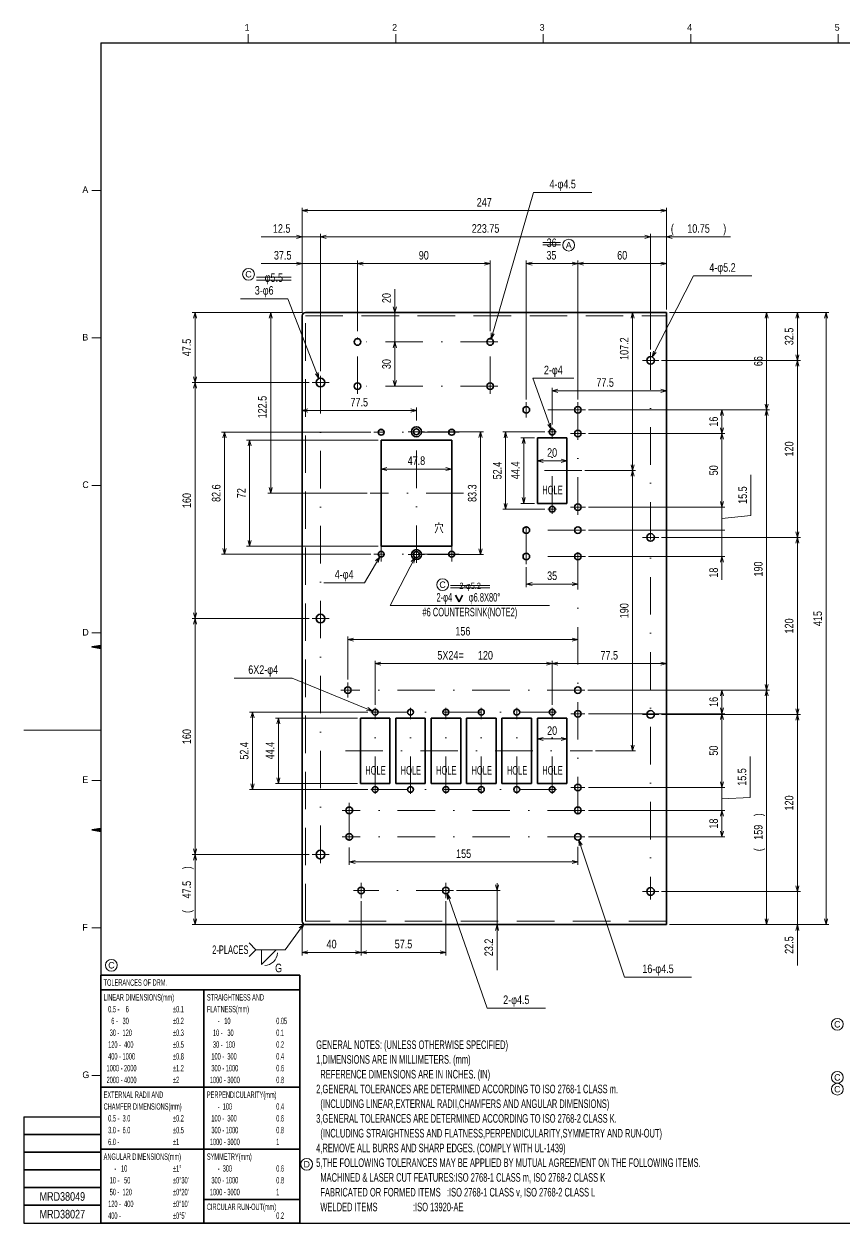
# Model space of a CAD drawing. Header units: millimetres. Extents: x 7 to 587, y 2 to 418.
# Drawn here: x 7 to 285, y 10 to 416.4 of the extents above; entities that cross this region are included whole.
import ezdxf
from ezdxf.enums import TextEntityAlignment as Align

# ---------------------------------------------------------------- set-up
doc = ezdxf.new("R2010")
doc.units = ezdxf.units.MM
doc.linetypes.add('DASHDOT', pattern=[25.3, 12.7, -6.3, 0, -6.3])
doc.linetypes.add('DASHED', pattern=[19, 12.7, -6.3])
for name, color, linetype in [('GR1_01', 7, 'Continuous'), ('GR1_02', 7, 'Continuous'), ('GR1_05', 7, 'Continuous'), ('図面枠C7M', 7, 'Continuous'), ('表題、部品表_Layer1', 7, 'Continuous')]:
    doc.layers.add(name, color=color, linetype=linetype)
doc.styles.add('HG丸ｺﾞｼｯｸM-PRO', font='')
doc.styles.get('HG丸ｺﾞｼｯｸM-PRO').set_extended_font_data('HG丸ｺﾞｼｯｸM-PRO')

# ---------------------------------------------------------------- blocks, each defined once
blk = doc.blocks.new('BLKF024')
at = {"layer": '図面枠C7M', "color": 3, "linetype": 'Continuous', "lineweight": 35}
for p, q in [((30.067393, 143.236108), (30.09438, 143.263095)), ((30.188706, 143.216), (30.264271, 143.291564)), ((30.310019, 143.195891), (30.434161, 143.320033)), ((30.431331, 143.175782), (30.604052, 143.348503)), ((30.552644, 143.155673), (30.773942, 143.376972)), ((30.673956, 143.135565), (30.943833, 143.405441)), ((30.795269, 143.115456), (31.113723, 143.43391)), ((30.916582, 143.095347), (31.283614, 143.462379)), ((31.037894, 143.075238), (31.453504, 143.490848)), ((31.159207, 143.05513), (31.623395, 143.519317)), ((31.280519, 143.035021), (31.793285, 143.547787)), ((31.401832, 143.014912), (31.963176, 143.576256)), ((31.523145, 142.994803), (32.133066, 143.604725)), ((31.644457, 142.974695), (32.302957, 143.633194)), ((31.76577, 142.954586), (32.472847, 143.661663)), ((31.887082, 142.934477), (32.642738, 143.690132)), ((32.008395, 142.914368), (32.812628, 143.718601)), ((32.129708, 142.894259), (32.982519, 143.747071)), ((32.25102, 142.874151), (33, 143.62313)), ((32.372333, 142.854042), (33, 143.481709)), ((32.493645, 142.833933), (33, 143.340288)), ((32.614958, 142.813824), (33, 143.198866)), ((32.736271, 142.793716), (33, 143.057445)), ((32.857583, 142.773607), (33, 142.916024)), ((32.978896, 142.753498), (33, 142.774602))]:
    blk.add_line(p, q, dxfattribs=at)
blk = doc.blocks.new('BLKF025')
at = {"layer": '図面枠C7M', "color": 3, "linetype": 'Continuous', "lineweight": 35}
for p, q in [((30.067393, 205.236108), (30.09438, 205.263095)), ((30.188706, 205.216), (30.264271, 205.291564)), ((30.310019, 205.195891), (30.434161, 205.320033)), ((30.431331, 205.175782), (30.604052, 205.348503)), ((30.552644, 205.155673), (30.773942, 205.376972)), ((30.673956, 205.135565), (30.943833, 205.405441)), ((30.795269, 205.115456), (31.113723, 205.43391)), ((30.916582, 205.095347), (31.283614, 205.462379)), ((31.037894, 205.075238), (31.453504, 205.490848)), ((31.159207, 205.05513), (31.623395, 205.519317)), ((31.280519, 205.035021), (31.793285, 205.547787)), ((31.401832, 205.014912), (31.963176, 205.576256)), ((31.523145, 204.994803), (32.133066, 205.604725)), ((31.644457, 204.974695), (32.302957, 205.633194)), ((31.76577, 204.954586), (32.472847, 205.661663)), ((31.887082, 204.934477), (32.642738, 205.690132)), ((32.008395, 204.914368), (32.812628, 205.718601)), ((32.129708, 204.894259), (32.982519, 205.747071)), ((32.25102, 204.874151), (33, 205.62313)), ((32.372333, 204.854042), (33, 205.481709)), ((32.493645, 204.833933), (33, 205.340288)), ((32.614958, 204.813824), (33, 205.198866)), ((32.736271, 204.793716), (33, 205.057445)), ((32.857583, 204.773607), (33, 204.916024)), ((32.978896, 204.753498), (33, 204.774602))]:
    blk.add_line(p, q, dxfattribs=at)
blk = doc.blocks.new('BLKF023')
at = {"layer": '図面枠C7M', "color": 4, "linetype": 'Continuous', "lineweight": 13}
for p, q in [((83, 413), (83, 410)), ((133, 413), (133, 410)), ((183, 413), (183, 410)), ((233, 413), (233, 410)), ((283, 413), (283, 410)), ((30, 360), (33, 360)), ((30, 310), (33, 310)), ((30, 260), (33, 260)), ((30, 210), (33, 210)), ((7, 177), (33, 177)), ((30, 160), (33, 160)), ((30, 110), (33, 110)), ((30, 60), (33, 60))]:
    blk.add_line(p, q, dxfattribs=at)
at = {"layer": '図面枠C7M', "color": 2, "linetype": 'Continuous', "lineweight": 25}
for p, q in [((33, 410), (587, 410)), ((33, 410), (33, 10)), ((7, 46), (7, 10)), ((7, 46), (33, 46)), ((7, 10), (587, 10))]:
    blk.add_line(p, q, dxfattribs=at)
at = {"layer": '図面枠C7M', "color": 3, "linetype": 'Continuous', "lineweight": 35}
for p, q in [((33, 205.75), (30, 205.25)), ((30, 205.25), (33, 204.75)), ((33, 143.75), (30, 143.25)), ((30, 143.25), (33, 142.75)), ((7, 40), (33, 40)), ((7, 34), (33, 34)), ((7, 28), (33, 28)), ((7, 22), (33, 22)), ((7, 16), (33, 16))]:
    blk.add_line(p, q, dxfattribs=at)
for name in ['BLKF025', 'BLKF024']:
    blk.add_blockref(name, (0, 0), dxfattribs=at)
at = {"layer": '図面枠C7M', "color": 4, "linetype": 'Continuous', "lineweight": 13, "style": 'HG丸ｺﾞｼｯｸM-PRO'}
for s, width, p in [('1', 1.003994, (81.79, 413.45)), ('2', 1.003994, (131.79, 413.45)), ('3', 1.003994, (181.79, 413.45)), ('4', 1.003994, (231.79, 413.45)), ('5', 1.003994, (281.79, 413.45)), ('A', 1.002405, (26.79, 358.45)), ('B', 1.004704, (26.79, 308.45)), ('D', 1.002334, (26.79, 208.45)), ('E', 1.001589, (26.79, 158.45)), ('F', 0.998986, (26.79, 108.45)), ('G', 1.003714, (26.79, 58.45))]:
    blk.add_text(s, height=2.25, dxfattribs=dict(at, width=width)).set_placement(p, align=Align.BOTTOM_LEFT)
at = {"layer": '図面枠C7M', "color": 3, "linetype": 'Continuous', "lineweight": 35, "style": 'HG丸ｺﾞｼｯｸM-PRO', "width": 1.001214}
blk.add_text('C', height=2.25, dxfattribs=at).set_placement((26.79, 258.45), align=Align.BOTTOM_LEFT)
blk = doc.blocks.new('FXTIP_ARROW_S')
at = {"color": 0, "linetype": 'Continuous', "lineweight": -2}
for q in [(-1, 0), (-0.97, 0.26), (-0.97, -0.26)]:
    blk.add_line((0, 0), q, dxfattribs=at)
blk = doc.blocks.new('FXTIP_ARROW_E')
at = {"color": 0, "linetype": 'Continuous', "lineweight": -2}
for q in [(-1, 0), (-0.97, 0.26), (-0.97, -0.26)]:
    blk.add_line((0, 0), q, dxfattribs=at)
blk = doc.blocks.new('BLKF032')
at = {"layer": 'GR1_02', "color": 4, "linetype": 'Continuous', "lineweight": 13}
for p, q in [((87.52, 102.63), (87.52, 97.63)), ((87.52, 97.63), (92.52, 102.63))]:
    blk.add_line(p, q, dxfattribs=at)
blk.add_arc((88.44, 101.71), 4.44, 271.8605, 358.1395, dxfattribs=at)
blk = doc.blocks.new('BLKF061')
at = {"layer": 'GR1_05', "color": 4, "linetype": 'Continuous', "lineweight": 13}
blk.add_circle((191.65, 341.45), 2, dxfattribs=at)
at = {"layer": 'GR1_05', "color": 4, "linetype": 'Continuous', "lineweight": 13, "style": 'HG丸ｺﾞｼｯｸM-PRO', "width": 1.042301}
blk.add_text('A', height=2.18, dxfattribs=at).set_placement((191.65, 341.45), align=Align.MIDDLE_CENTER)
blk = doc.blocks.new('BLKF063')
at = {"layer": '図面枠C7M', "color": 3, "linetype": 'Continuous', "lineweight": 35}
for p, q in [((33, 94), (100.5, 94)), ((33, 94), (33, 10)), ((100.5, 10), (100.5, 94)), ((33, 89), (100.5, 89)), ((68, 10), (68, 89)), ((33, 56), (68, 56)), ((68, 56), (100.5, 56)), ((33, 35), (68, 35)), ((68, 35), (100.5, 35)), ((68, 18), (100.5, 18)), ((33, 10), (100.5, 10))]:
    blk.add_line(p, q, dxfattribs=at)
at = {"layer": '図面枠C7M', "color": 4, "linetype": 'Continuous', "lineweight": 13, "style": 'HG丸ｺﾞｼｯｸM-PRO'}
for s, height, width, p in [('TOLERANCES OF DRM.', 2.1818, 0.522208, (34, 91.5)), ('LINEAR DIMENSIONS(mm)', 2.1818, 0.521664, (34, 86.5)), ('STRAIGHTNESS AND', 2.1818, 0.521949, (69, 86.5)), (' 0.5 -    6', 2.1818, 0.524049, (35, 82.5)), ('±0.1', 2.182, 0.52198, (57.5, 82.5)), ('FLATNESS(mm)', 2.1818, 0.521994, (69, 82.5)), ('   6 -   30', 2.1818, 0.52397, (35, 78.5)), ('±0.2', 2.182, 0.52198, (57.5, 78.5)), ('     -   10', 2.1818, 0.524651, (70, 78.5)), ('0.05', 2.182, 0.52205, (92.5, 78.5)), ('  30 -  120', 2.1818, 0.522893, (35, 74.5)), ('±0.3', 2.182, 0.52198, (57.5, 74.5)), ('  10 -   30', 2.1818, 0.523391, (70, 74.5)), ('0.1', 2.182, 0.522424, (92.5, 74.5)), (' 120 -  400', 2.1818, 0.52246, (35, 70.5)), ('±0.5', 2.182, 0.52198, (57.5, 70.5)), ('  30 -  100', 2.1818, 0.522893, (70, 70.5)), ('0.2', 2.182, 0.522424, (92.5, 70.5)), (' 400 - 1000', 2.1818, 0.52208, (35, 66.5)), ('±0.8', 2.182, 0.52198, (57.5, 66.5)), (' 100 -  300', 2.1818, 0.52246, (70, 66.5)), ('0.4', 2.182, 0.522424, (92.5, 66.5)), ('1000 - 2000', 2.1818, 0.521744, (35, 62.5)), ('±1.2', 2.182, 0.52198, (57.5, 62.5)), (' 300 - 1000', 2.1818, 0.52208, (70, 62.5)), ('0.6', 2.182, 0.522424, (92.5, 62.5)), ('2000 - 4000', 2.1818, 0.521744, (35, 58.5)), ('±2', 2.182, 0.521216, (57.5, 58.5)), ('1000 - 3000', 2.1818, 0.521744, (70, 58.5)), ('0.8', 2.182, 0.522424, (92.5, 58.5)), ('EXTERNAL RADII AND', 2.1818, 0.522426, (34, 53.5)), ('PERPENDICULARITY(mm)', 2.1818, 0.521822, (69, 53.5)), ('CHAMFER DIMENSIONS(mm)', 2.1818, 0.521615, (34, 49.5)), ('     -  100', 2.1818, 0.52397, (70, 49.5)), ('0.4', 2.182, 0.522424, (92.5, 49.5)), (' 0.5 -  3.0', 2.1818, 0.523514, (35, 45.5)), ('±0.2', 2.182, 0.52198, (57.5, 45.5)), (' 100 -  300', 2.1818, 0.52246, (70, 45.5)), ('0.6', 2.182, 0.522424, (92.5, 45.5)), (' 3.0 -  6.0', 2.1818, 0.523514, (35, 41.5)), ('±0.5', 2.182, 0.52198, (57.5, 41.5)), (' 300 - 1000', 2.1818, 0.52208, (70, 41.5)), ('0.8', 2.182, 0.522424, (92.5, 41.5)), (' 6.0 -', 2.182, 0.523279, (35, 37.5)), ('±1', 2.182, 0.521216, (57.5, 37.5)), ('1000 - 3000', 2.1818, 0.521744, (70, 37.5)), ('1', 2.18, 0.521199, (92.5, 37.5)), ('ANGULAR DIMENSIONS(mm)', 2.1818, 0.521887, (34, 32.5)), ('SYMMETRY(mm)', 2.1818, 0.521222, (69, 32.5)), ('     -   10', 2.1818, 0.524651, (35, 28.5)), ('±1°', 2.182, 0.52122, (57.5, 28.5)), ('     -  300', 2.1818, 0.52397, (70, 28.5)), ('0.6', 2.182, 0.522424, (92.5, 28.5)), ('  10 -   50', 2.1818, 0.523391, (35, 24.5)), ("±0°30'", 2.182, 0.521679, (57.5, 24.5)), (' 300 - 1000', 2.1818, 0.52208, (70, 24.5)), ('0.8', 2.182, 0.522424, (92.5, 24.5)), ('  50 -  120', 2.1818, 0.522893, (35, 20.5)), ("±0°20'", 2.182, 0.521679, (57.5, 20.5)), ('1000 - 3000', 2.1818, 0.521744, (70, 20.5)), ('1', 2.18, 0.521199, (92.5, 20.5)), (' 120 -  400', 2.1818, 0.52246, (35, 16.5)), ("±0°10'", 2.182, 0.521679, (57.5, 16.5)), ('CIRCULAR RUN-OUT(mm)', 2.1818, 0.521639, (69, 15.5)), (' 400 -', 2.182, 0.52234, (35, 12.5)), ("±0°5'", 2.182, 0.521776, (57.5, 12.5)), ('0.2', 2.182, 0.522424, (92.5, 12.5))]:
    blk.add_text(s, height=height, dxfattribs=dict(at, width=width)).set_placement(p, align=Align.MIDDLE_LEFT)
blk = doc.blocks.new('BLKF064')
at = {"layer": '表題、部品表_Layer1', "color": 4, "linetype": 'Continuous', "lineweight": 13}
blk.add_circle((36.64, 97.37), 2, dxfattribs=at)
at = {"layer": '表題、部品表_Layer1', "color": 4, "linetype": 'Continuous', "lineweight": 13, "style": 'HG丸ｺﾞｼｯｸM-PRO', "width": 1.042931}
blk.add_text('C', height=2.18, dxfattribs=at).set_placement((36.64, 97.37), align=Align.MIDDLE_CENTER)
blk = doc.blocks.new('BLKF070')
at = {"layer": '表題、部品表_Layer1', "color": 4, "linetype": 'Continuous', "lineweight": 13}
blk.add_circle((282.7, 77.36), 2, dxfattribs=at)
at = {"layer": '表題、部品表_Layer1', "color": 4, "linetype": 'Continuous', "lineweight": 13, "style": 'HG丸ｺﾞｼｯｸM-PRO', "width": 1.042931}
blk.add_text('C', height=2.18, dxfattribs=at).set_placement((282.7, 77.36), align=Align.MIDDLE_CENTER)
blk = doc.blocks.new('BLKF071')
at = {"layer": '表題、部品表_Layer1', "color": 4, "linetype": 'Continuous', "lineweight": 13}
blk.add_circle((282.7, 55.36), 2, dxfattribs=at)
at = {"layer": '表題、部品表_Layer1', "color": 4, "linetype": 'Continuous', "lineweight": 13, "style": 'HG丸ｺﾞｼｯｸM-PRO', "width": 1.042931}
blk.add_text('C', height=2.18, dxfattribs=at).set_placement((282.7, 55.36), align=Align.MIDDLE_CENTER)
blk = doc.blocks.new('BLKF072')
at = {"layer": 'GR1_05', "color": 4, "linetype": 'Continuous', "lineweight": 13}
blk.add_circle((148.89, 226.36), 2, dxfattribs=at)
at = {"layer": 'GR1_05', "color": 4, "linetype": 'Continuous', "lineweight": 13, "style": 'HG丸ｺﾞｼｯｸM-PRO', "width": 1.042931}
blk.add_text('C', height=2.18, dxfattribs=at).set_placement((148.89, 226.36), align=Align.MIDDLE_CENTER)
blk = doc.blocks.new('BLKF074')
at = {"layer": '表題、部品表_Layer1', "color": 4, "linetype": 'Continuous', "lineweight": 13}
blk.add_circle((282.7, 59.36), 2, dxfattribs=at)
at = {"layer": '表題、部品表_Layer1', "color": 4, "linetype": 'Continuous', "lineweight": 13, "style": 'HG丸ｺﾞｼｯｸM-PRO', "width": 1.042931}
blk.add_text('C', height=2.18, dxfattribs=at).set_placement((282.7, 59.36), align=Align.MIDDLE_CENTER)
blk = doc.blocks.new('BLKF075')
at = {"layer": 'GR1_01', "color": 3, "linetype": 'Continuous', "lineweight": 35}
for p, q in [((101.27, 317.48), (101.27, 112.28)), ((102.42, 318.63), (224.77, 318.63)), ((224.77, 318.63), (224.77, 111.13)), ((102.42, 111.13), (224.77, 111.13))]:
    blk.add_line(p, q, dxfattribs=at)
at = {"layer": 'GR1_01', "color": 4, "linetype": 'DASHED', "lineweight": 13}
for p, q in [((102.42, 112.28), (102.42, 317.48)), ((102.42, 317.48), (224.77, 317.48)), ((224.77, 112.28), (102.42, 112.28))]:
    blk.add_line(p, q, dxfattribs=at)
at = {"layer": 'GR1_01', "color": 3, "linetype": 'Continuous', "lineweight": 35}
for centre, start, end in [((102.42, 317.48), 90, 180), ((102.42, 112.28), 180, 270)]:
    blk.add_arc(centre, 1.15, start, end, dxfattribs=at)
blk = doc.blocks.new('BLKF076')
at = {"layer": 'GR1_01', "color": 3, "linetype": 'Continuous', "lineweight": 35}
for p, q in [((131.02, 181.13), (121.02, 181.13)), ((121.02, 181.13), (121.02, 158.93)), ((131.02, 158.93), (131.02, 181.13)), ((143.02, 181.13), (133.02, 181.13)), ((133.02, 181.13), (133.02, 158.93)), ((143.02, 158.93), (143.02, 181.13)), ((155.02, 181.13), (145.02, 181.13)), ((145.02, 181.13), (145.02, 158.93)), ((155.02, 158.93), (155.02, 181.13)), ((167.02, 181.13), (157.02, 181.13)), ((157.02, 181.13), (157.02, 158.93)), ((167.02, 158.93), (167.02, 181.13)), ((179.02, 181.13), (169.02, 181.13)), ((169.02, 181.13), (169.02, 158.93)), ((179.02, 158.93), (179.02, 181.13)), ((191.02, 181.13), (181.02, 181.13)), ((181.02, 181.13), (181.02, 158.93)), ((191.02, 158.93), (191.02, 181.13)), ((121.02, 158.93), (131.02, 158.93)), ((133.02, 158.93), (143.02, 158.93)), ((145.02, 158.93), (155.02, 158.93)), ((157.02, 158.93), (167.02, 158.93)), ((169.02, 158.93), (179.02, 158.93)), ((181.02, 158.93), (191.02, 158.93))]:
    blk.add_line(p, q, dxfattribs=at)
for centre in [(126.02, 183.13), (138.02, 183.13), (150.02, 183.13), (162.02, 183.13), (174.02, 183.13), (186.02, 183.13), (126.02, 156.93), (138.02, 156.93), (150.02, 156.93), (162.02, 156.93), (174.02, 156.93), (186.02, 156.93)]:
    blk.add_circle(centre, 1, dxfattribs=at)
blk = doc.blocks.new('BLKF077')
at = {"layer": 'GR1_01', "color": 3, "linetype": 'Continuous', "lineweight": 35}
for p, q in [((191.02, 276.13), (181.02, 276.13)), ((181.02, 276.13), (181.02, 253.93)), ((191.02, 253.93), (191.02, 276.13)), ((181.02, 253.93), (191.02, 253.93))]:
    blk.add_line(p, q, dxfattribs=at)
for centre in [(186.02, 278.13), (186.02, 251.93)]:
    blk.add_circle(centre, 1, dxfattribs=at)
blk = doc.blocks.new('BLKF078')
at = {"layer": 'GR1_01', "color": 3, "linetype": 'Continuous', "lineweight": 35}
for p, q in [((128.07, 239.38), (128.07, 275.38)), ((151.97, 275.38), (128.07, 275.38)), ((151.97, 239.38), (151.97, 275.38)), ((151.97, 239.38), (128.07, 239.38))]:
    blk.add_line(p, q, dxfattribs=at)
blk = doc.blocks.new('BLKF079')
at = {"layer": 'GR1_05', "color": 4, "linetype": 'Continuous', "lineweight": 13}
blk.add_circle((83.11, 331.59), 2, dxfattribs=at)
at = {"layer": 'GR1_05', "color": 4, "linetype": 'Continuous', "lineweight": 13, "style": 'HG丸ｺﾞｼｯｸM-PRO', "width": 1.042931}
blk.add_text('C', height=2.18, dxfattribs=at).set_placement((83.11, 331.59), align=Align.MIDDLE_CENTER)
blk = doc.blocks.new('BLKF080')
at = {"layer": '表題、部品表_Layer1', "color": 4, "linetype": 'Continuous', "lineweight": 13}
blk.add_circle((102.84, 29.91), 2, dxfattribs=at)
at = {"layer": '表題、部品表_Layer1', "color": 4, "linetype": 'Continuous', "lineweight": 13, "style": 'HG丸ｺﾞｼｯｸM-PRO', "width": 1.042833}
blk.add_text('D', height=2.18, dxfattribs=at).set_placement((102.84, 29.91), align=Align.MIDDLE_CENTER)

msp = doc.modelspace()

# ---------------------------------------------------------------- linework, layer by layer
at = {"layer": 'GR1_01', "color": 4, "linetype": 'DASHDOT', "lineweight": 13}
for p, q in [((120.02, 291), (120.02, 311.25)), ((165.02, 291), (165.02, 311.25)), ((167.64, 308.63), (117.39, 308.63)), ((219.39, 305.13), (219.39, 119.63)), ((222.14, 302.38), (216.64, 302.38)), ((107.52, 132), (107.52, 297.75)), ((110.39, 294.88), (104.64, 294.88)), ((167.64, 293.63), (117.39, 293.63)), ((197.32, 285.63), (175.22, 285.63)), ((177.27, 283.08), (177.27, 288.18)), ((194.77, 288.18), (194.77, 138.5)), ((128.07, 234.23), (128.07, 280.53)), ((140.02, 233.73), (140.02, 281.03)), ((151.97, 234.23), (151.97, 280.53)), ((154.47, 278.03), (125.57, 278.03)), ((142.77, 278.2), (137.27, 278.2)), ((187.52, 278.13), (184.52, 278.13)), ((186.02, 250.43), (186.02, 279.63)), ((197.32, 277.63), (192.22, 277.63)), ((196.09, 265.03), (177.6, 265.03)), ((156, 257.38), (124.34, 257.38)), ((197.32, 252.63), (192.22, 252.63)), ((187.52, 251.93), (184.52, 251.93)), ((197.32, 244.88), (174.72, 244.88)), ((177.27, 233.33), (177.27, 247.43)), ((222.14, 242.38), (216.64, 242.38)), ((154.47, 236.73), (125.57, 236.73)), ((142.77, 236.55), (137.27, 236.55)), ((197.32, 235.88), (174.72, 235.88)), ((110.39, 214.88), (104.64, 214.88)), ((116.77, 188.08), (116.77, 193.18)), ((197.07, 190.63), (114.39, 190.63)), ((187.52, 183.13), (124.52, 183.13)), ((126.02, 155.43), (126.02, 184.63)), ((138.02, 155.43), (138.02, 184.63)), ((150.02, 155.43), (150.02, 184.63)), ((162.02, 155.43), (162.02, 184.63)), ((174.02, 155.43), (174.02, 184.63)), ((186.02, 155.43), (186.02, 184.63)), ((197.14, 182.63), (192.39, 182.63)), ((222.14, 182.38), (216.64, 182.38)), ((115.95, 170.03), (199.75, 170.03)), ((187.52, 156.93), (124.52, 156.93)), ((197.14, 157.63), (192.39, 157.63)), ((117.27, 152.43), (117.27, 138.33)), ((197.14, 149.88), (114.89, 149.88)), ((197.14, 140.88), (114.89, 140.88)), ((110.39, 134.88), (104.64, 134.88)), ((152.64, 122.73), (118.64, 122.73)), ((121.27, 120.1), (121.27, 125.35)), ((150.02, 120.1), (150.02, 125.35)), ((222.14, 122.38), (216.64, 122.38))]:
    msp.add_line(p, q, dxfattribs=at)
at = {"layer": 'GR1_01', "color": 3, "linetype": 'Continuous', "lineweight": 35}
for centre, radius in [((120.02, 308.63), 1.12), ((165.02, 308.63), 1.12), ((219.39, 302.38), 1.3), ((107.52, 294.88), 1.5), ((120.02, 293.63), 1.12), ((165.02, 293.63), 1.12), ((177.27, 285.63), 1.12), ((194.77, 285.63), 1.12), ((128.07, 278.03), 1), ((140.02, 278.2), 1.7), ((140.02, 278.2), 1), ((151.97, 278.03), 1), ((194.77, 277.63), 1.12), ((194.77, 252.63), 1.12), ((177.27, 244.88), 1.12), ((194.77, 244.88), 1.12), ((219.39, 242.38), 1.3), ((128.07, 236.73), 1), ((140.02, 236.55), 1.7), ((140.02, 236.55), 1), ((151.97, 236.73), 1), ((177.27, 235.88), 1.12), ((194.77, 235.88), 1.12), ((107.52, 214.88), 1.5), ((116.77, 190.63), 1.12), ((194.77, 190.63), 1.12), ((194.77, 182.63), 1.12), ((219.39, 182.38), 1.3), ((194.77, 157.63), 1.12), ((117.27, 149.88), 1.12), ((194.77, 149.88), 1.12), ((117.27, 140.88), 1.12), ((194.77, 140.88), 1.12), ((107.52, 134.88), 1.5), ((121.27, 122.73), 1.12), ((150.02, 122.73), 1.12), ((219.39, 122.38), 1.3)]:
    msp.add_circle(centre, radius, dxfattribs=at)
at = {"layer": 'GR1_02', "color": 4, "linetype": 'Continuous', "lineweight": 13}
for p, q in [((165.32, 309.71), (179.72, 359.33)), ((179.72, 359.33), (199.48, 359.33)), ((101.27, 318.48), (101.27, 354.14)), ((224.77, 319.63), (224.77, 354.14)), ((101.27, 353.14), (224.77, 353.14)), ((87.43, 344.27), (101.27, 344.27)), ((101.27, 318.48), (101.27, 345.27)), ((101.27, 344.27), (107.52, 344.27)), ((107.52, 298.75), (107.52, 345.27)), ((107.52, 344.27), (219.39, 344.27)), ((219.39, 306.13), (219.39, 345.27)), ((219.39, 344.27), (224.77, 344.27)), ((224.77, 319.63), (224.77, 345.27)), ((224.77, 344.27), (246.53, 344.27)), ((87.43, 335.19), (101.27, 335.19)), ((101.27, 318.48), (101.27, 336.19)), ((101.27, 335.19), (120.02, 335.19)), ((120.02, 312.25), (120.02, 336.19)), ((120.02, 335.19), (165.02, 335.19)), ((165.02, 312.25), (165.02, 336.19)), ((177.27, 289.18), (177.27, 336.19)), ((177.27, 335.19), (194.77, 335.19)), ((194.77, 289.18), (194.77, 336.19)), ((194.77, 335.19), (224.77, 335.19)), ((224.77, 319.63), (224.77, 336.19)), ((219.98, 303.54), (233.9, 331.05)), ((233.9, 331.05), (253.66, 331.05)), ((132.7, 318.63), (132.7, 326.55)), ((96.41, 323.3), (80.44, 323.3)), ((106.97, 296.27), (96.41, 323.3)), ((101.42, 318.63), (64, 318.63)), ((65, 294.88), (65, 318.63)), ((101.42, 318.63), (89.62, 318.63)), ((90.62, 257.38), (90.62, 318.63)), ((132.7, 308.63), (132.7, 318.63)), ((213.28, 265.03), (213.28, 318.63)), ((225.77, 318.63), (259.72, 318.63)), ((225.77, 318.63), (279.87, 318.63)), ((225.77, 318.63), (270.18, 318.63)), ((258.72, 285.63), (258.72, 318.63)), ((269.18, 302.38), (269.18, 318.63)), ((278.87, 111.13), (278.87, 318.63)), ((132.7, 293.63), (132.7, 308.63)), ((223.14, 302.38), (270.18, 302.38)), ((269.18, 242.38), (269.18, 302.38)), ((103.64, 294.88), (64, 294.88)), ((65, 214.88), (65, 294.88)), ((185.67, 279.06), (179.51, 296.31)), ((179.51, 296.31), (193.35, 296.31)), ((186.02, 280.63), (186.02, 293.08)), ((186.02, 292.08), (224.77, 292.08)), ((101.27, 285.4), (140.02, 285.4)), ((140.02, 282.03), (140.02, 286.4)), ((198.32, 285.63), (259.72, 285.63)), ((198.32, 285.63), (244.58, 285.63)), ((243.58, 277.63), (243.58, 285.63)), ((258.72, 190.63), (258.72, 285.63)), ((124.57, 278.03), (73.97, 278.03)), ((74.97, 236.73), (74.97, 278.03)), ((143.77, 278.2), (162.75, 278.2)), ((161.75, 236.55), (161.75, 278.2)), ((183.52, 278.13), (169.26, 278.13)), ((170.26, 251.93), (170.26, 278.13)), ((198.32, 277.63), (244.58, 277.63)), ((243.58, 252.63), (243.58, 277.63)), ((127.07, 275.38), (82.48, 275.38)), ((83.48, 239.38), (83.48, 275.38)), ((180.02, 276.13), (175.39, 276.13)), ((176.39, 253.93), (176.39, 276.13)), ((181.02, 268.34), (191.02, 268.34)), ((128.07, 265.57), (151.97, 265.57)), ((197.09, 265.03), (214.28, 265.03)), ((213.28, 170.03), (213.28, 265.03)), ((253.41, 249.81), (253.41, 263.65)), ((123.34, 257.38), (89.62, 257.38)), ((180.02, 253.93), (175.39, 253.93)), ((198.32, 252.63), (244.58, 252.63)), ((243.58, 244.88), (243.58, 252.63)), ((183.52, 251.93), (169.26, 251.93)), ((243.58, 248.75), (253.41, 249.81)), ((198.32, 244.88), (244.58, 244.88)), ((243.58, 235.88), (243.58, 244.88)), ((223.14, 242.38), (270.18, 242.38)), ((269.18, 182.38), (269.18, 242.38)), ((124.57, 236.73), (73.97, 236.73)), ((127.07, 239.38), (82.48, 239.38)), ((127.57, 235.86), (122.44, 227.02)), ((143.77, 236.55), (162.75, 236.55)), ((198.32, 235.88), (244.58, 235.88)), ((243.58, 227.96), (243.58, 235.88)), ((139.56, 235.66), (131.09, 219.26)), ((177.27, 232.33), (177.27, 225.57)), ((122.44, 227.02), (108.6, 227.02)), ((177.27, 226.57), (194.77, 226.57)), ((131.09, 219.26), (185.17, 219.26)), ((103.64, 214.88), (64, 214.88)), ((65, 134.88), (65, 214.88)), ((116.77, 194.18), (116.77, 208.77)), ((116.77, 207.77), (194.77, 207.77)), ((126.02, 185.63), (126.02, 200.6)), ((126.02, 199.6), (186.02, 199.6)), ((186.02, 185.63), (186.02, 200.6)), ((186.02, 199.6), (224.77, 199.6)), ((97.96, 194.73), (78.2, 194.73)), ((125.1, 183.51), (97.96, 194.73)), ((198.07, 190.63), (259.72, 190.63)), ((198.32, 190.63), (244.58, 190.63)), ((243.58, 182.63), (243.58, 190.63)), ((258.72, 111.13), (258.72, 190.63)), ((123.52, 183.13), (83.46, 183.13)), ((84.46, 156.93), (84.46, 183.13)), ((120.02, 181.13), (92.24, 181.13)), ((93.24, 158.93), (93.24, 181.13)), ((198.32, 182.63), (244.58, 182.63)), ((223.14, 182.38), (270.18, 182.38)), ((243.58, 157.63), (243.58, 182.63)), ((269.18, 122.38), (269.18, 182.38)), ((181.02, 174.07), (191.02, 174.07)), ((200.75, 170.03), (214.28, 170.03)), ((253.18, 154.26), (253.18, 168.1)), ((120.02, 158.93), (92.24, 158.93)), ((123.52, 156.93), (83.46, 156.93)), ((198.32, 157.63), (244.58, 157.63)), ((243.58, 149.88), (243.58, 157.63)), ((243.58, 153.75), (253.18, 154.26)), ((198.32, 149.88), (244.58, 149.88)), ((243.58, 140.88), (243.58, 149.88)), ((195.12, 139.81), (210.55, 93.34)), ((198.32, 140.88), (244.58, 140.88)), ((103.64, 134.88), (64, 134.88)), ((65, 111.13), (65, 134.88)), ((117.27, 137.33), (117.27, 131.37)), ((194.77, 137.5), (194.77, 131.37)), ((117.27, 132.37), (194.77, 132.37)), ((153.64, 122.73), (168.37, 122.73)), ((167.37, 122.73), (167.37, 125.23)), ((167.37, 111.13), (167.37, 122.73)), ((223.14, 122.38), (270.18, 122.38)), ((269.18, 111.13), (269.18, 122.38)), ((121.27, 119.1), (121.27, 100.73)), ((150.02, 119.1), (150.02, 100.73)), ((150.39, 121.66), (164.01, 82.84)), ((101.42, 111.13), (64, 111.13)), ((101.86, 111.27), (95.49, 102.63)), ((101.27, 111.28), (101.27, 100.73)), ((167.37, 95.69), (167.37, 111.13)), ((225.77, 111.13), (259.72, 111.13)), ((225.77, 111.13), (279.87, 111.13)), ((225.77, 111.13), (270.18, 111.13)), ((269.18, 97.29), (269.18, 111.13)), ((83.28, 104.92), (85.58, 102.63)), ((83.28, 100.33), (85.58, 102.63)), ((95.49, 102.63), (85.58, 102.63)), ((101.27, 101.73), (121.27, 101.73)), ((121.27, 101.73), (150.02, 101.73)), ((210.55, 93.34), (233.27, 93.34)), ((164.01, 82.84), (183.77, 82.84))]:
    msp.add_line(p, q, dxfattribs=at)
at = {"layer": 'GR1_02', "color": 3, "linetype": 'Continuous', "lineweight": 35}
for p, q in [((153.32, 222.83), (154.46, 220.59)), ((154.46, 220.59), (155.61, 222.83))]:
    msp.add_line(p, q, dxfattribs=at)
at = {"layer": 'GR1_05', "color": 4, "linetype": 'Continuous', "lineweight": 13}
for p, q in [((182.9, 342.33), (188.82, 342.33)), ((182.9, 341.53), (188.82, 341.53)), ((85.78, 330.63), (97.62, 330.63)), ((85.78, 329.63), (97.62, 329.63)), ((151.58, 226.1), (164.9, 226.1)), ((151.58, 225.35), (164.9, 225.35))]:
    msp.add_line(p, q, dxfattribs=at)

# ---------------------------------------------------------------- block references
at = {"layer": 'GR1_01', "color": 3, "linetype": 'Continuous', "lineweight": 35}
for name in ['BLKF075', 'BLKF077', 'BLKF078', 'BLKF076']:
    msp.add_blockref(name, (0, 0), dxfattribs=at)
at = {"layer": 'GR1_02', "color": 4, "linetype": 'Continuous', "lineweight": 13, "xscale": 2, "yscale": 2}
for name, p, rotation in [('FXTIP_ARROW_S', (101.27, 353.14), 180), ('FXTIP_ARROW_E', (224.77, 353.14), 360), ('FXTIP_ARROW_E', (101.27, 344.27), 360), ('FXTIP_ARROW_S', (107.52, 344.27), 180), ('FXTIP_ARROW_E', (219.39, 344.27), 360), ('FXTIP_ARROW_S', (224.77, 344.27), 180), ('FXTIP_ARROW_E', (101.27, 335.19), 360), ('FXTIP_ARROW_S', (120.02, 335.19), 180), ('FXTIP_ARROW_E', (165.02, 335.19), 360), ('FXTIP_ARROW_S', (177.27, 335.19), 180), ('FXTIP_ARROW_E', (194.77, 335.19), 360), ('FXTIP_ARROW_S', (194.77, 335.19), 180), ('FXTIP_ARROW_E', (224.77, 335.19), 360), ('FXTIP_ARROW_E', (65, 318.63), 90), ('FXTIP_ARROW_E', (90.62, 318.63), 90), ('FXTIP_ARROW_S', (132.7, 318.63), 270), ('FXTIP_ARROW_E', (213.28, 318.63), 90), ('FXTIP_ARROW_E', (258.72, 318.63), 90), ('FXTIP_ARROW_E', (269.18, 318.63), 90), ('FXTIP_ARROW_E', (278.87, 318.63), 90), ('FXTIP_ARROW_S', (165.32, 309.71), 253.8123849233997), ('FXTIP_ARROW_E', (132.7, 308.63), 90), ('FXTIP_ARROW_S', (219.98, 303.54), 243.170128765094), ('FXTIP_ARROW_S', (269.18, 302.38), 270), ('FXTIP_ARROW_E', (269.18, 302.38), 90), ('FXTIP_ARROW_S', (65, 294.88), 270), ('FXTIP_ARROW_S', (106.97, 296.27), 291.3529381217522), ('FXTIP_ARROW_E', (65, 294.88), 90), ('FXTIP_ARROW_S', (132.7, 293.63), 270), ('FXTIP_ARROW_S', (186.02, 292.08), 180), ('FXTIP_ARROW_E', (224.77, 292.08), 360), ('FXTIP_ARROW_S', (101.27, 285.4), 180), ('FXTIP_ARROW_E', (140.02, 285.4), 360), ('FXTIP_ARROW_E', (243.58, 285.63), 90), ('FXTIP_ARROW_S', (258.72, 285.63), 270), ('FXTIP_ARROW_E', (258.72, 285.63), 90), ('FXTIP_ARROW_S', (185.67, 279.06), 289.648976877318), ('FXTIP_ARROW_E', (74.97, 278.03), 90), ('FXTIP_ARROW_E', (161.75, 278.2), 90), ('FXTIP_ARROW_E', (170.26, 278.13), 90), ('FXTIP_ARROW_S', (243.58, 277.63), 270), ('FXTIP_ARROW_E', (243.58, 277.63), 90), ('FXTIP_ARROW_E', (83.48, 275.38), 90), ('FXTIP_ARROW_E', (176.39, 276.13), 90), ('FXTIP_ARROW_S', (181.02, 268.34), 180), ('FXTIP_ARROW_E', (191.02, 268.34), 360), ('FXTIP_ARROW_S', (128.07, 265.57), 180), ('FXTIP_ARROW_E', (151.97, 265.57), 360), ('FXTIP_ARROW_S', (213.28, 265.03), 270), ('FXTIP_ARROW_E', (213.28, 265.03), 90), ('FXTIP_ARROW_S', (90.62, 257.38), 270), ('FXTIP_ARROW_S', (170.26, 251.93), 270), ('FXTIP_ARROW_S', (176.39, 253.93), 270), ('FXTIP_ARROW_S', (243.58, 252.63), 270), ('FXTIP_ARROW_S', (269.18, 242.38), 270), ('FXTIP_ARROW_S', (83.48, 239.38), 270), ('FXTIP_ARROW_E', (269.18, 242.38), 90), ('FXTIP_ARROW_S', (74.97, 236.73), 270), ('FXTIP_ARROW_S', (127.57, 235.86), 59.88821585957101), ('FXTIP_ARROW_S', (139.56, 235.66), 62.68079370241847), ('FXTIP_ARROW_S', (161.75, 236.55), 270), ('FXTIP_ARROW_E', (243.58, 235.88), 90), ('FXTIP_ARROW_S', (177.27, 226.57), 180), ('FXTIP_ARROW_E', (194.77, 226.57), 360), ('FXTIP_ARROW_S', (65, 214.88), 270), ('FXTIP_ARROW_E', (65, 214.88), 90), ('FXTIP_ARROW_S', (116.77, 207.77), 180), ('FXTIP_ARROW_E', (194.77, 207.77), 360), ('FXTIP_ARROW_S', (126.02, 199.6), 180), ('FXTIP_ARROW_E', (186.02, 199.6), 360), ('FXTIP_ARROW_S', (186.02, 199.6), 180), ('FXTIP_ARROW_E', (224.77, 199.6), 360), ('FXTIP_ARROW_S', (258.72, 190.63), 270), ('FXTIP_ARROW_E', (243.58, 190.63), 90), ('FXTIP_ARROW_E', (258.72, 190.63), 90), ('FXTIP_ARROW_E', (84.46, 183.13), 90), ('FXTIP_ARROW_S', (125.1, 183.51), 337.5328690943712), ('FXTIP_ARROW_S', (243.58, 182.63), 270), ('FXTIP_ARROW_S', (269.18, 182.38), 270), ('FXTIP_ARROW_E', (93.24, 181.13), 90), ('FXTIP_ARROW_E', (243.58, 182.63), 90), ('FXTIP_ARROW_E', (269.18, 182.38), 90), ('FXTIP_ARROW_S', (181.02, 174.07), 180), ('FXTIP_ARROW_E', (191.02, 174.07), 360), ('FXTIP_ARROW_S', (213.28, 170.03), 270), ('FXTIP_ARROW_S', (84.46, 156.93), 270), ('FXTIP_ARROW_S', (93.24, 158.93), 270), ('FXTIP_ARROW_S', (243.58, 157.63), 270), ('FXTIP_ARROW_E', (243.58, 149.88), 90), ('FXTIP_ARROW_S', (243.58, 140.88), 270), ('FXTIP_ARROW_S', (195.12, 139.81), 108.3633783276217), ('FXTIP_ARROW_S', (65, 134.88), 270), ('FXTIP_ARROW_E', (65, 134.88), 90), ('FXTIP_ARROW_S', (117.27, 132.37), 180), ('FXTIP_ARROW_E', (194.77, 132.37), 360), ('FXTIP_ARROW_S', (167.37, 122.73), 270), ('FXTIP_ARROW_S', (269.18, 122.38), 270), ('FXTIP_ARROW_S', (150.39, 121.66), 109.3242828926807), ('FXTIP_ARROW_S', (65, 111.13), 270), ('FXTIP_ARROW_S', (101.86, 111.27), 53.62040015447935), ('FXTIP_ARROW_E', (167.37, 111.13), 90), ('FXTIP_ARROW_S', (258.72, 111.13), 270), ('FXTIP_ARROW_E', (269.18, 111.13), 90), ('FXTIP_ARROW_S', (278.87, 111.13), 270), ('FXTIP_ARROW_S', (101.27, 101.73), 180), ('FXTIP_ARROW_E', (121.27, 101.73), 360), ('FXTIP_ARROW_S', (121.27, 101.73), 180), ('FXTIP_ARROW_E', (150.02, 101.73), 360)]:
    msp.add_blockref(name, p, dxfattribs=dict(at, rotation=rotation))
at = {"layer": 'GR1_02', "color": 4, "linetype": 'Continuous', "lineweight": 13}
msp.add_blockref('BLKF032', (0, 0), dxfattribs=at)
at = {"layer": 'GR1_05', "color": 4, "linetype": 'Continuous', "lineweight": 13}
for name in ['BLKF061', 'BLKF079', 'BLKF072']:
    msp.add_blockref(name, (0, 0), dxfattribs=at)
at = {"layer": '図面枠C7M', "color": 4, "linetype": 'Continuous', "lineweight": 13}
for name in ['BLKF023', 'BLKF063']:
    msp.add_blockref(name, (0, 0), dxfattribs=at)
at = {"layer": '表題、部品表_Layer1', "color": 4, "linetype": 'Continuous', "lineweight": 13}
for name in ['BLKF064', 'BLKF070', 'BLKF074', 'BLKF071', 'BLKF080']:
    msp.add_blockref(name, (0, 0), dxfattribs=at)

# ---------------------------------------------------------------- texts
at = {"layer": 'GR1_02', "color": 3, "linetype": 'Continuous', "lineweight": 35, "style": 'HG丸ｺﾞｼｯｸM-PRO'}
for s, height, width, p in [('4-φ4.5', 2.909, 0.783565, (189.6, 359.83)), ('4-φ5.2', 2.909, 0.783565, (243.78, 331.55)), ('3-φ6', 2.909, 0.783086, (88.42, 323.8)), ('2-φ4', 2.909, 0.783086, (186.43, 296.81)), ('4-φ4', 2.909, 0.783086, (115.52, 227.52)), ('2-φ4', 2.909, 0.652117, (149.48, 219.76)), ('φ6.8X80°', 2.909, 0.652022, (163.11, 219.76)), ('#6 COUNTERSINK(NOTE2)', 2.9091, 0.652077, (158.13, 214.76)), ('6X2-φ4', 2.909, 0.783323, (88.08, 195.23)), ('16-φ4.5', 2.909, 0.78372, (221.91, 93.84)), ('2-φ4.5', 2.909, 0.783565, (173.89, 83.34))]:
    msp.add_text(s, height=height, dxfattribs=dict(at, width=width)).set_placement(p, align=Align.BOTTOM_CENTER)
for s, height, rotation, width, p in [('247', 2.909, 0, 0.784542, (163.02, 353.64)), ('12.5', 2.909, 0, 0.784749, (94.35, 344.77)), ('223.75', 2.909, 0, 0.78467, (163.46, 344.77)), ('(', 2.91, 0, 0.781868, (226.77, 344.77)), ('10.75', 2.909, 0, 0.7847, (235.65, 344.77)), (')', 2.91, 0, 0.781868, (244.53, 344.77)), ('37.5', 2.909, 0, 0.784749, (94.69, 335.69)), ('90', 2.909, 0, 0.784542, (142.52, 335.69)), ('35', 2.909, 0, 0.784542, (185.77, 335.69)), ('60', 2.909, 0, 0.784542, (209.77, 335.69)), ('20', 2.909, 90, 0.784542, (132.2, 323.51)), ('32.5', 2.909, 90, 0.784749, (268.68, 310.5)), ('47.5', 2.909, 90, 0.784749, (64.5, 306.75)), ('107.2', 2.909, 90, 0.7847, (212.78, 306.37)), ('30', 2.909, 90, 0.784542, (132.2, 301.13)), ('66', 2.909, 90, 0.784542, (258.22, 302.13)), ('77.5', 2.909, 0, 0.784749, (203.99, 292.58)), ('77.5', 2.909, 0, 0.784749, (120.64, 285.9)), ('16', 2.909, 90, 0.784542, (243.08, 281.63)), ('20', 2.909, 0, 0.784542, (186.02, 268.84)), ('120', 2.909, 90, 0.784542, (268.68, 272.38)), ('47.8', 2.909, 0, 0.784749, (140.02, 266.07)), ('52.4', 2.909, 90, 0.784749, (169.76, 265.03)), ('44.4', 2.909, 90, 0.784749, (175.89, 265.13)), ('50', 2.909, 90, 0.784542, (243.08, 265.13)), ('82.6', 2.909, 90, 0.784749, (74.47, 257.38)), ('83.3', 2.909, 90, 0.784749, (161.25, 257.38)), ('160', 2.909, 90, 0.784542, (64.5, 254.88)), ('72', 2.909, 90, 0.784542, (82.98, 257.38)), ('15.5', 2.909, 90, 0.784749, (252.91, 256.73)), ('18', 2.909, 90, 0.784542, (243.08, 230.44)), ('190', 2.909, 90, 0.784542, (258.22, 231.67)), ('35', 2.909, 0, 0.784542, (186.02, 227.07)), ('190', 2.909, 90, 0.784542, (212.78, 217.53)), ('415', 2.909, 90, 0.784542, (278.37, 214.88)), ('156', 2.909, 0, 0.784542, (155.77, 208.27)), ('120', 2.909, 90, 0.784542, (268.68, 212.38)), ('5X24=', 2.909, 0, 0.78375, (151.58, 200.1)), ('120', 2.909, 0, 0.784542, (163.42, 200.1)), ('77.5', 2.909, 0, 0.784749, (205.39, 200.1)), ('16', 2.909, 90, 0.784542, (243.08, 186.63)), ('160', 2.909, 90, 0.784542, (64.5, 174.88)), ('20', 2.909, 0, 0.784542, (186.02, 174.57)), ('52.4', 2.909, 90, 0.784749, (83.96, 170.03)), ('44.4', 2.909, 90, 0.784749, (92.74, 170.13)), ('50', 2.909, 90, 0.784542, (243.08, 170.13)), ('15.5', 2.909, 90, 0.784749, (252.68, 161.18)), ('120', 2.909, 90, 0.784542, (268.68, 152.38)), ('18', 2.909, 90, 0.784542, (243.08, 145.38)), (')', 2.91, 90, 0.781868, (258.22, 148.37)), ('159', 2.909, 90, 0.784542, (258.22, 142.45)), ('155', 2.909, 0, 0.784542, (156.02, 132.87)), ('(', 2.91, 90, 0.781868, (258.22, 136.53)), (')', 2.91, 90, 0.781868, (64.5, 130.4)), ('47.5', 2.909, 90, 0.784749, (64.5, 123)), ('(', 2.91, 90, 0.781868, (64.5, 115.6)), ('40', 2.909, 0, 0.784542, (111.27, 102.23)), ('57.5', 2.909, 0, 0.784749, (135.64, 102.23)), ('23.2', 2.909, 90, 0.784749, (166.87, 103.41)), ('22.5', 2.909, 90, 0.784749, (268.68, 104.21))]:
    msp.add_text(s, height=height, rotation=rotation, dxfattribs=dict(at, width=width)).set_placement(p, align=Align.BOTTOM_CENTER)
at = {"layer": 'GR1_02', "color": 4, "linetype": 'Continuous', "lineweight": 35, "style": 'HG丸ｺﾞｼｯｸM-PRO', "width": 0.7847}
msp.add_text('122.5', height=2.909, rotation=90, dxfattribs=at).set_placement((90.12, 286.56), align=Align.BOTTOM_CENTER)
at = {"layer": 'GR1_02', "color": 3, "linetype": 'Continuous', "lineweight": 35, "style": 'HG丸ｺﾞｼｯｸM-PRO'}
for s, height, width, p in [('HOLE', 2.909, 0.521888, (186.15, 258.43)), ('穴', 2.91, 0.781842, (147.64, 245.58)), ('HOLE', 2.909, 0.521888, (126.15, 163.43)), ('HOLE', 2.909, 0.521888, (138.15, 163.43)), ('HOLE', 2.909, 0.521888, (150.15, 163.43)), ('HOLE', 2.909, 0.521888, (162.15, 163.43)), ('HOLE', 2.909, 0.521888, (174.15, 163.43)), ('HOLE', 2.909, 0.521888, (186.15, 163.43)), ('G', 2.91, 0.783387, (93.31, 96.45))]:
    msp.add_text(s, height=height, dxfattribs=dict(at, width=width)).set_placement(p, align=Align.MIDDLE_CENTER)
at = {"layer": 'GR1_02', "color": 3, "linetype": 'Continuous', "lineweight": 35, "style": 'HG丸ｺﾞｼｯｸM-PRO', "width": 0.522311}
msp.add_text('2-PLACES', height=2.909, dxfattribs=at).set_placement((83.08, 102.63), align=Align.MIDDLE_RIGHT)
at = {"layer": 'GR1_05', "color": 3, "linetype": 'Continuous', "lineweight": 35, "style": 'HG丸ｺﾞｼｯｸM-PRO', "width": 0.784542}
msp.add_text('36', height=2.909, rotation=0, dxfattribs=at).set_placement((185.86, 339.93), align=Align.BOTTOM_CENTER)
at = {"layer": 'GR1_05', "color": 3, "linetype": 'Continuous', "lineweight": 35, "style": 'HG丸ｺﾞｼｯｸM-PRO'}
for s, height, width, p in [('φ5.5', 2.909, 0.783726, (91.7, 328.13)), ('2-φ5.2', 2.182, 0.783565, (158.24, 224.22))]:
    msp.add_text(s, height=height, dxfattribs=dict(at, width=width)).set_placement(p, align=Align.BOTTOM_CENTER)
at = {"layer": '図面枠C7M', "color": 3, "linetype": 'Continuous', "lineweight": 35, "style": 'HG丸ｺﾞｼｯｸM-PRO'}
for s, width, p in [('GENERAL NOTES: (UNLESS OTHERWISE SPECIFIED)', 0.52211, (106.05, 71.9)), ('1,DIMENSIONS ARE IN MILLIMETERS. (mm)', 0.522052, (106.05, 66.9)), ('  REFERENCE DIMENSIONS ARE IN INCHES. (IN)', 0.522009, (106.05, 61.9)), ('2,GENERAL TOLERANCES ARE DETERMINED ACCORDING TO ISO 2768-1 CLASS m.', 0.522186, (106.05, 56.9)), ('  (INCLUDING LINEAR,EXTERNAL RADII,CHAMFERS AND ANGULAR DIMENSIONS)', 0.522355, (106.05, 51.9)), ('3,GENERAL TOLERANCES ARE DETERMINED ACCORDING TO ISO 2768-2 CLASS K.', 0.52223, (106.05, 46.9)), ('  (INCLUDING STRAIGHTNESS AND FLATNESS,PERPENDICULARITY,SYMMETRY AND RUN-OUT)', 0.522087, (106.05, 41.9)), ('4,REMOVE ALL BURRS AND SHARP EDGES. (COMPLY WITH UL-1439)', 0.52235, (106.05, 36.9)), ('5,THE FOLLOWING TOLERANCES MAY BE APPLIED BY MUTUAL AGREEMENT ON THE FOLLOWING ITEMS.', 0.522482, (106.05, 31.9)), ('  MACHINED & LASER CUT FEATURES:ISO 2768-1 CLASS m, ISO 2768-2 CLASS K', 0.522369, (106.05, 26.9)), ('  FABRICATED OR FORMED ITEMS   :ISO 2768-1 CLASS v, ISO 2768-2 CLASS L', 0.522509, (106.05, 21.9)), ('  WELDED ITEMS                 :ISO 13920-AE', 0.523476, (106.05, 16.9))]:
    msp.add_text(s, height=2.9091, dxfattribs=dict(at, width=width)).set_placement(p, align=Align.TOP_LEFT)
at = {"layer": '図面枠C7M', "color": 3, "linetype": 'Continuous', "lineweight": 35, "style": 'HG丸ｺﾞｼｯｸM-PRO', "width": 0.783793}
for s, p in [('MRD38049', (20, 19)), ('MRD38027', (20, 13))]:
    msp.add_text(s, height=2.909, dxfattribs=at).set_placement(p, align=Align.MIDDLE_CENTER)

doc.saveas('drawing.dxf')
